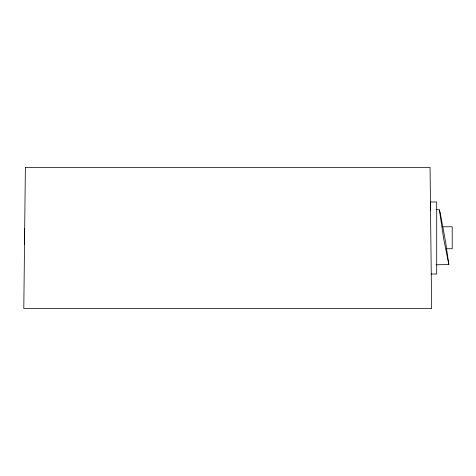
<?xml version="1.0" encoding="UTF-8"?>
<svg xmlns="http://www.w3.org/2000/svg" width="476" height="476" viewBox="0 0 476 476"><rect width="100%" height="100%" fill="white"/><g stroke="black" fill="none" stroke-linecap="round" stroke-linejoin="round"><path stroke-width="0.71" d="M436.07 264.793L448.838 264.507L445.714 242.748L440.193 212.724L439.348 209.845L435.968 209.547M442.686 226.778L452.2 226.778L452.2 248.74L446.345 248.74M431.125 274.021L436.7 274.021L436.7 201.979L430.429 201.979L430.429 210.517M448.838 264.507L443.68 238.732L439.348 209.845M24.585 228.587L24.585 244.652M25.371 167.415L23.8 308.585L431.631 308.585L430.06 167.415L25.371 167.415"/></g></svg>
